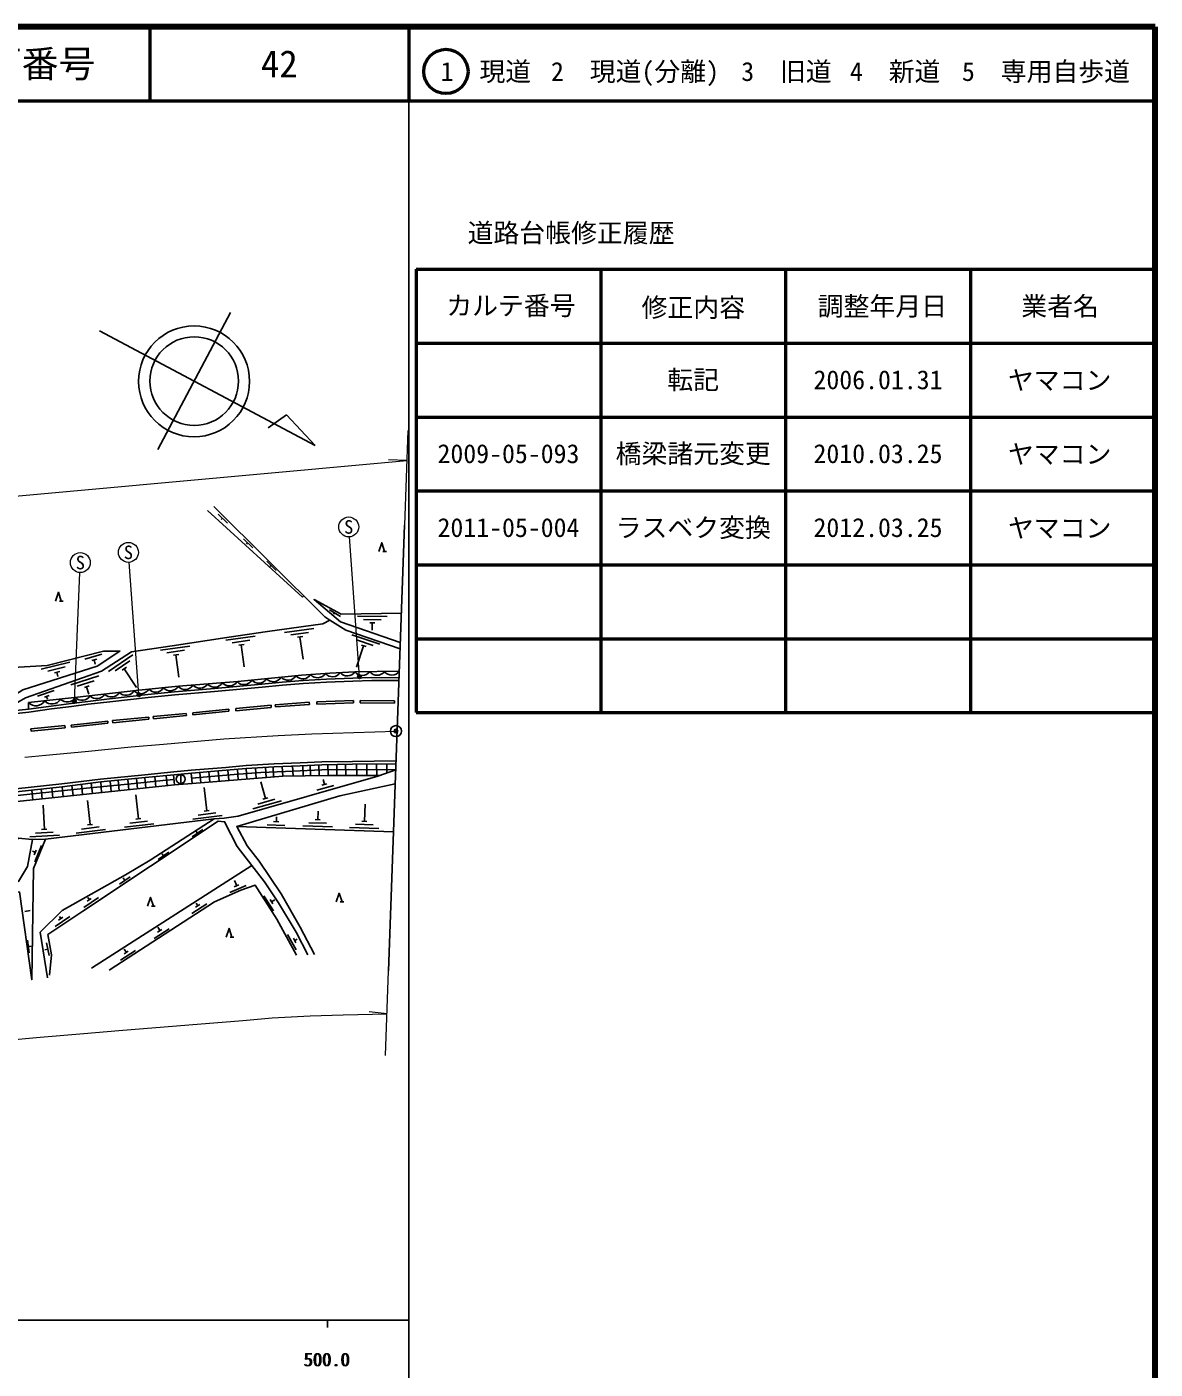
# Model space of a CAD drawing. Units: millimetres at full size, sheet at 1:1000; details may follow other scales. Extents: x 40000 to 680000, y 20000 to 380000.
# Drawn here: x 527335 to 680000, y 198357 to 380000 of the extents above; entities that cross this region are included whole.
import ezdxf
from ezdxf.enums import TextEntityAlignment as Align

# ---------------------------------------------------------------- set-up
doc = ezdxf.new("R2010")
doc.units = ezdxf.units.MM
doc.header["$LTSCALE"] = 1000
doc.header["$PDMODE"] = 32
doc.header["$PDSIZE"] = 500
doc.linetypes.add('CHAIN', pattern=[18.5, 12, -1.5, 3.5, -1.5])
for name, color, linetype, lineweight in [('M-BGD', 7, 'Continuous', 25), ('M-BGD-HTXT', 7, 'Continuous', 13), ('M-BMK', 2, 'CHAIN', 13), ('M-BMK-OTRS', 5, 'Continuous', 25), ('M-BMK-SRVR', 3, 'Continuous', 25), ('M-STR-HTXT', 7, 'Continuous', 13), ('M-STR-STRC', 7, 'Continuous', 25), ('M-TTL', 2, 'Continuous', 140), ('M-TTL-BAND', 7, 'Continuous', 25), ('M-TTL-FRAM', 2, 'Continuous', 50), ('M-TTL-LINE', 7, 'Continuous', 50)]:
    doc.layers.add(name, color=color, linetype=linetype, lineweight=lineweight)
doc.layers.add('M-OTRS', color=6, linetype='Continuous')
doc.layers.add('M-TTL-TXT', color=7, linetype='Continuous')
doc.styles.add('ＭＳ ゴシック', font='')
doc.styles.get('ＭＳ ゴシック').set_extended_font_data('MS Gothic')

msp = doc.modelspace()

# ---------------------------------------------------------------- hatches: boundary and pattern name
at = {"layer": 'M-STR-STRC'}
for points in [[(572556, 292186, -0.41421), (572456, 291847, -0.41421), (572116, 291947, -1)], [(533986, 288849, -0.41421), (533886, 288509, -0.41421), (533547, 288609, -1)], [(542721, 289746, -0.41421), (542621, 289407, -0.41421), (542282, 289507, -1)]]:
    msp.add_hatch(color=256, dxfattribs=at).paths.add_polyline_path(points)

# ---------------------------------------------------------------- linework, layer by layer
at = {"layer": 'M-BGD'}
for p, q in [((551799, 314555), (564646, 302834)), ((554465, 312815), (553213, 314037)), ((553781, 313483), (553627, 313325)), ((557894, 309492), (556641, 310714)), ((557209, 310160), (557055, 310003)), ((575482, 308997), (575983, 308997)), ((561049, 306453), (559797, 307676)), ((560364, 307122), (560240, 306995)), ((531739, 302297), (532241, 302297)), ((564646, 302834), (564806, 302996)), ((569782, 300217), (568269, 301095)), ((568955, 300697), (568844, 300507)), ((576077, 300227), (572077, 300231)), ((575277, 299778), (572877, 299781)), ((566172, 298606), (562210, 298052)), ((565442, 298050), (563065, 297717)), ((574426, 299329), (573726, 299330)), ((574044, 299329), (574043, 298356)), ((549388, 296191), (545427, 295636)), ((558227, 297555), (554266, 297000)), ((557497, 296998), (555120, 296665)), ((556718, 296435), (556025, 296337)), ((556339, 296381), (556759, 293379)), ((564662, 297486), (563969, 297389)), ((564283, 297433), (564704, 294430)), ((575109, 296468), (571308, 297715)), ((574208, 296290), (571928, 297038)), ((572897, 296246), (571952, 293365)), ((573260, 296127), (572595, 296345)), ((537490, 295095), (535177, 294453)), ((536791, 294434), (536117, 294247)), ((536422, 294332), (536582, 293756)), ((541677, 295017), (538361, 292780)), ((548658, 295634), (546282, 295301)), ((547879, 295071), (547186, 294974)), ((547500, 295017), (547920, 292015)), ((533173, 294014), (529283, 293082)), ((532500, 293390), (530166, 292831)), ((531778, 292754), (531098, 292591)), ((531406, 292665), (531546, 292083)), ((541266, 294197), (539276, 292855)), ((540813, 293348), (540232, 292957)), ((540495, 293134), (542191, 290621)), ((537064, 292190), (533265, 290938)), ((536445, 291512), (534165, 290761)), ((535778, 290818), (535114, 290599)), ((535415, 290699), (535744, 289701)), ((531035, 290205), (528761, 289436)), ((530373, 289506), (529710, 289282)), ((530011, 289384), (530132, 289024)), ((571531, 288827), (566555, 288650)), ((571537, 288527), (571531, 288827)), ((572426, 288527), (572427, 288827)), ((577093, 288796), (572427, 288827)), ((548890, 287087), (544425, 286663)), ((548919, 286789), (548890, 287087)), ((554654, 287684), (549771, 287180)), ((549802, 286881), (549771, 287180)), ((554680, 287386), (549802, 286881)), ((554680, 287386), (554654, 287684)), ((560381, 288209), (555607, 287750)), ((555631, 287451), (555607, 287750)), ((560412, 287911), (555631, 287451)), ((560412, 287911), (560381, 288209)), ((565556, 288618), (560949, 288272)), ((560977, 287974), (560949, 288272)), ((565572, 288318), (560977, 287974)), ((565572, 288318), (565556, 288618)), ((566565, 288350), (566555, 288650)), ((571537, 288527), (566565, 288350)), ((577091, 288496), (572426, 288527)), ((577091, 288496), (577093, 288796)), ((532493, 285457), (527886, 284990)), ((532519, 285158), (532493, 285457)), ((538282, 286052), (533352, 285517)), ((533379, 285218), (533352, 285517)), ((538313, 285754), (533379, 285218)), ((538313, 285754), (538282, 286052)), ((543821, 286603), (538939, 286120)), ((538969, 285822), (538939, 286120)), ((543851, 286304), (538969, 285822)), ((543851, 286304), (543821, 286603)), ((544454, 286365), (544425, 286663)), ((548919, 286789), (544454, 286365)), ((527922, 284692), (527886, 284990)), ((532519, 285158), (527922, 284692)), ((559725, 278411), (559636, 279800)), ((560730, 278489), (560642, 279864)), ((561956, 278585), (561901, 279920)), ((563353, 278610), (563297, 279978)), ((564713, 278634), (564663, 280033)), ((565731, 278653), (565679, 280070)), ((566882, 278673), (566830, 280111)), ((568085, 278694), (568058, 280142)), ((569269, 278694), (569284, 280165)), ((570475, 278694), (570447, 280187)), ((571969, 278694), (571952, 280212)), ((573342, 278694), (573325, 280227)), ((574674, 278695), (574657, 280242)), ((576048, 279015), (576034, 280258)), ((538747, 276514), (538609, 277939)), ((539847, 276631), (539710, 278046)), ((541123, 276766), (540986, 278170)), ((542287, 276889), (542152, 278283)), ((543421, 277010), (543287, 278393)), ((544800, 277156), (544671, 278524)), ((546313, 277316), (546185, 278668)), ((547296, 277420), (547170, 278761)), ((548153, 278801), (548153, 277601)), ((549686, 277628), (549555, 278991)), ((550858, 277720), (550740, 279093)), ((552088, 277816), (551970, 279198)), ((553346, 277914), (553227, 279306)), ((554646, 278015), (554525, 279417)), ((555937, 278116), (555815, 279528)), ((557085, 278205), (557024, 279633)), ((558379, 278306), (558289, 279714)), ((567615, 277472), (567420, 278152)), ((528144, 275390), (527997, 276725)), ((529427, 275526), (529280, 276866)), ((530853, 275677), (530705, 277023)), ((532251, 275825), (532120, 277178)), ((533609, 275969), (533441, 277340)), ((534875, 276104), (534727, 277497)), ((536229, 276247), (536057, 277659)), ((537432, 276375), (537335, 277815)), ((551694, 273929), (551320, 277051)), ((559636, 275591), (558995, 277835)), ((566553, 276700), (568861, 277360)), ((567247, 277367), (567920, 277559)), ((529720, 271396), (529528, 274674)), ((535912, 272041), (535522, 275301)), ((542462, 272825), (542072, 276085)), ((557929, 274167), (561775, 275266)), ((558575, 274819), (560882, 275479)), ((559268, 275485), (559941, 275678)), ((573042, 272497), (573116, 274804)), ((541291, 272231), (543674, 272517)), ((542082, 272779), (542777, 272862)), ((549782, 272793), (553754, 273269)), ((550523, 273335), (552906, 273621)), ((551314, 273883), (552009, 273966)), ((561107, 272434), (561129, 273082)), ((566344, 272723), (567043, 272705)), ((566726, 272713), (566757, 273867)), ((572659, 272509), (573359, 272487)), ((528516, 270874), (530912, 271015)), ((529338, 271373), (530037, 271415)), ((534001, 270906), (537972, 271382)), ((534741, 271448), (537124, 271733)), ((535532, 271996), (536227, 272079)), ((540550, 271689), (544522, 272165)), ((549694, 270385), (551140, 271370)), ((550416, 270877), (550264, 271100)), ((559860, 272026), (562259, 271946)), ((560725, 272447), (561425, 272424)), ((564670, 271868), (568669, 271761)), ((565482, 272296), (567881, 272232)), ((570981, 271663), (574979, 271534)), ((571795, 272087), (574194, 272010)), ((527744, 270378), (531737, 270613)), ((528428, 266989), (529305, 269224)), ((528459, 268301), (528102, 268441)), ((528320, 267945), (528575, 268596)), ((545109, 267330), (546556, 268315)), ((545831, 267822), (545648, 268091)), ((557797, 266496), (536098, 252602)), ((539876, 263992), (541323, 264977)), ((540598, 264484), (540367, 264823)), ((554778, 262865), (556991, 263795)), ((555388, 263610), (556033, 263881)), ((555740, 263758), (555443, 264466)), ((535023, 260823), (537011, 262168)), ((535475, 261672), (536055, 262064)), ((535792, 261887), (535592, 262183)), ((559400, 262399), (560707, 260386)), ((560241, 261931), (560622, 261344)), ((560449, 261610), (560875, 261886)), ((569728, 261575), (570230, 261575)), ((527062, 260279), (527777, 260403)), ((544201, 260997), (544702, 260997)), ((549671, 260029), (551690, 261326)), ((550143, 260867), (550732, 261245)), ((550465, 261074), (550257, 261397)), ((531180, 258269), (533168, 259613)), ((531632, 259118), (532211, 259510)), ((531949, 259332), (531748, 259629)), ((544561, 256647), (546577, 257949)), ((545352, 257694), (545059, 258148)), ((527437, 256423), (527671, 254689)), ((545030, 257486), (545618, 257866)), ((554838, 256809), (555340, 256809)), ((562580, 257192), (563766, 255105)), ((563392, 256675), (563738, 256067)), ((563581, 256342), (563915, 256532)), ((527554, 255556), (527913, 255604)), ((530172, 255205), (529769, 255122)), ((530348, 254350), (529995, 256064)), ((540019, 253702), (542020, 255027)), ((540480, 254546), (541063, 254933)), ((540799, 254758), (540506, 255199))]:
    msp.add_line(p, q, dxfattribs=at)
for points in [[(552628, 315072), (567661, 300165), (568341, 299714), (570514, 298369), (577834, 295854)], [(574957, 308997), (575345, 310185), (575733, 308997)], [(531214, 302297), (531602, 303485), (531991, 302297)], [(577864, 296702), (569796, 299504), (566208, 302499), (569870, 300505), (578006, 300673)], [(525424, 287454), (525440, 288208), (527158, 289218), (537420, 292804), (541513, 295425), (547005, 296228), (554411, 297362), (559917, 298168), (567379, 299217), (568341, 299714)], [(490253, 287703), (495122, 288246), (501424, 288470), (508111, 290284), (509774, 290246), (511401, 291762), (517588, 291849), (520789, 293031), (530092, 293583), (537684, 295495), (539937, 295534), (536848, 293475), (526776, 290300), (523252, 288058), (523222, 287234)], [(527563, 287681), (527570, 288550), (533773, 289246), (542479, 290232), (547866, 290760), (555889, 291398), (564485, 292255), (568310, 292535), (571692, 292706), (577725, 292798)], [(525424, 287454), (527563, 287681), (530627, 288096), (533332, 288418), (535601, 288723), (538520, 289055), (543686, 289636), (547307, 290003), (552704, 290470), (559151, 291039), (561878, 291306), (564700, 291530), (567881, 291732), (571435, 291870), (574007, 291941), (577694, 291928)], [(525465, 287056), (527611, 287284), (530677, 287699), (533382, 288021), (535650, 288326), (538565, 288658), (543729, 289238), (547345, 289605), (552739, 290072), (559188, 290640), (561913, 290908), (564728, 291131), (567901, 291333), (571448, 291470), (574012, 291541), (577692, 291528)], [(523773, 276663), (532074, 277575), (537291, 278213), (543304, 278797), (547221, 279167), (549588, 279396), (554253, 279795), (556994, 280032), (560786, 280274), (564323, 280421), (567233, 280526), (571413, 280606), (577274, 280672)], [(523815, 276265), (532120, 277178), (537335, 277815), (543342, 278399), (547259, 278769), (549624, 278997), (554287, 279396), (557024, 279633), (560807, 279875), (564338, 280021), (567244, 280126), (571419, 280206), (577278, 280272)], [(458271, 269577), (468683, 269009), (470805, 268354), (474108, 267424), (499444, 270289), (506571, 269794), (521852, 272508), (524774, 270932), (526164, 270211), (528091, 270011), (529860, 270084), (552672, 272813), (554048, 272935), (555909, 273188), (574847, 278587), (577249, 279442)], [(575149, 278695), (568037, 278694), (561956, 278585), (549686, 277628), (547296, 277420), (505957, 273038), (503579, 272786), (486843, 271448), (475729, 270795), (469369, 270694), (469369, 271891)], [(505889, 273778), (506210, 273811), (509069, 274077), (511555, 274364), (515340, 274766), (518232, 275080), (521682, 275520), (527351, 276107), (535399, 276970), (541917, 277613), (545727, 278001), (547229, 278132)], [(549617, 278342), (551196, 278481), (555383, 278830), (558997, 279075), (562329, 279255), (567232, 279436), (570866, 279507), (577249, 279442)], [(555725, 271796), (569701, 275933), (577181, 277546)], [(530134, 251321), (529147, 257498), (532117, 260419), (540672, 265267), (544011, 267220), (552672, 272813)], [(530412, 251651), (530688, 254403), (530152, 257157), (534897, 260315), (553214, 272492), (554093, 272423), (555772, 269065), (557797, 266496), (559469, 264286), (561388, 261443), (563756, 257469), (565356, 254406)], [(529860, 270084), (528249, 266111), (528006, 251058), (526319, 262941), (513133, 260136), (510628, 261078), (510032, 263606), (509135, 265072), (510097, 267976), (510641, 268497), (514139, 267377), (517863, 267226), (520423, 267964), (524774, 270932)], [(566250, 254454), (564334, 258184), (561768, 262660), (558759, 267093), (557162, 269181), (555725, 271796), (576950, 271066)], [(526164, 270211), (523832, 266977), (523456, 264424), (526227, 264369), (527441, 266389), (528091, 270011)], [(563805, 254383), (561178, 259256), (558239, 263841), (556277, 263177), (552708, 261576), (538493, 252363)], [(543676, 260997), (544064, 262185), (544452, 260997)], [(569204, 261575), (569592, 262763), (569980, 261575)], [(554313, 256809), (554702, 257997), (555090, 256809)]]:
    msp.add_lwpolyline(points, dxfattribs=at)
msp.add_circle((548153, 278201), 600, dxfattribs=at)
for centre, radius, start, end in [((566679, 293168), 1250, 221.05015, 327.31036), ((568687, 293298), 1250, 220.14542, 326.40562), ((570689, 293406), 1250, 219.72472, 325.98492), ((572714, 293472), 1250, 217.74688, 324.00709), ((574714, 293502), 1250, 217.74688, 324.00709), ((576713, 293533), 1250, 217.74688, 324.00709), ((546740, 291403), 1250, 222.46309, 328.7233), ((548745, 291582), 1250, 221.44333, 327.70353), ((550739, 291741), 1250, 221.41761, 327.67781), ((552733, 291899), 1250, 221.41759, 327.6778), ((554727, 292058), 1250, 221.41265, 327.67285), ((556704, 292234), 1250, 222.50776, 328.76797), ((558694, 292431), 1250, 222.56363, 328.82384), ((560684, 292630), 1250, 222.56363, 328.82384), ((562674, 292828), 1250, 222.56179, 328.822), ((564678, 293011), 1250, 221.62192, 327.88213), ((530727, 289727), 1362, 223.27288, 329.53308), ((532811, 289893), 1250, 223.27626, 329.53647), ((534798, 290117), 1250, 223.33096, 329.59116), ((536785, 290342), 1250, 223.33096, 329.59116), ((538772, 290567), 1250, 223.33096, 329.59116), ((540760, 290792), 1250, 223.33096, 329.59116), ((542756, 291008), 1250, 222.73995, 329.00016), ((544749, 291208), 1250, 222.46309, 328.7233), ((528561, 289484), 1362, 223.27288, 329.53308)]:
    msp.add_arc(centre, radius, start, end, dxfattribs=at)
at = {"layer": 'M-BGD-HTXT'}
for p, q in [((572336, 292067), (570983, 310979)), ((542502, 289627), (541176, 307541)), ((533767, 288729), (534511, 306155))]:
    msp.add_line(p, q, dxfattribs=at)
for centre in [(570887, 312326), (534569, 307504), (541076, 308887)]:
    msp.add_circle(centre, 1350, dxfattribs=at)
at = {"layer": 'M-BMK'}
msp.add_lwpolyline([(508663, 279207), (529902, 281462), (535222, 281939), (541456, 282555), (545825, 282947), (553972, 283649), (561355, 284121), (565881, 284313), (577269, 284698)], dxfattribs=at)
at = {"layer": 'M-BMK-OTRS'}
msp.add_line((576279, 252258), (578429, 312552), dxfattribs=at)
at = {"layer": 'M-BMK-SRVR'}
for p, q in [((554911, 341330), (545050, 322790)), ((537178, 338869), (566340, 323359)), ((562445, 327476), (559998, 325740)), ((566340, 323359), (562445, 327476))]:
    msp.add_line(p, q, dxfattribs=at)
for centre, radius in [((549961, 332023), 7500), ((549980, 332060), 6000), ((577269, 284698), 750)]:
    msp.add_circle(centre, radius, dxfattribs=at)
at = {"layer": 'M-OTRS'}
msp.add_point((577269, 284698), dxfattribs=at)
at = {"layer": 'M-STR-HTXT'}
for p, q in [((578887, 325385), (578429, 312552)), ((578741, 321295), (576289, 321415)), ((575871, 240811), (576279, 252258)), ((576071, 246438), (573634, 246731))]:
    msp.add_line(p, q, dxfattribs=at)
for points in [[(401886, 331119), (405082, 329170), (408657, 327061), (413970, 324267), (418022, 322320), (421492, 320851), (427669, 318481), (432082, 317040), (438501, 315237), (442894, 314232), (446246, 313568), (451201, 312792), (455737, 312249), (459947, 311923), (463908, 311736), (471704, 311778), (475515, 311904), (482120, 312507), (578741, 321295)], [(428562, 240904), (433518, 240025), (440314, 238962), (445143, 238448), (448957, 238177), (452600, 238020), (459873, 237866), (465692, 237947), (470578, 238284), (474902, 238654), (515221, 242016), (524212, 242812), (529133, 243276), (535028, 243773), (539788, 244165), (549239, 244938), (556548, 245556), (560529, 245879), (565670, 246181), (570130, 246318), (576071, 246438)]]:
    msp.add_lwpolyline(points, dxfattribs=at)
at = {"layer": 'M-STR-STRC'}
for centre in [(572336, 292067), (533767, 288729), (542502, 289627)]:
    msp.add_circle(centre, 250, dxfattribs=at)
at = {"layer": 'M-TTL'}
for p, q in [((680000, 380000), (40000, 380000)), ((680000, 20000), (680000, 380000))]:
    msp.add_line(p, q, dxfattribs=at)
at = {"layer": 'M-TTL-BAND'}
for p, q in [((579000, 20000), (579000, 370000)), ((40000, 205000), (579000, 205000)), ((568000, 205000), (568000, 204000))]:
    msp.add_line(p, q, dxfattribs=at)
at = {"layer": 'M-TTL-FRAM'}
for p, q in [((580000, 347197), (580000, 287197)), ((580000, 347197), (680000, 347197)), ((580000, 287197), (680000, 287197))]:
    msp.add_line(p, q, dxfattribs=at)
at = {"layer": 'M-TTL-LINE'}
for p, q in [((543997, 380000), (543997, 370000)), ((579000, 380000), (579000, 370000)), ((40000, 370000), (680000, 370000)), ((605000, 347197), (605000, 287197)), ((630000, 347197), (630000, 287197)), ((655000, 347197), (655000, 287197)), ((580000, 337197), (680000, 337197)), ((580000, 327197), (680000, 327197)), ((580000, 317197), (680000, 317197)), ((580000, 307197), (680000, 307197)), ((580000, 297197), (680000, 297197))]:
    msp.add_line(p, q, dxfattribs=at)
msp.add_circle((584031, 373958), 3000, dxfattribs=at)

# ---------------------------------------------------------------- texts
at = {"layer": 'M-BGD-HTXT', "style": 'ＭＳ ゴシック'}
for p in [(570887, 312326), (541076, 308887), (534569, 307504)]:
    msp.add_text('S', height=1833, dxfattribs=at).set_placement(p, align=Align.MIDDLE_CENTER)
at = {"layer": 'M-TTL-BAND', "style": 'ＭＳ ゴシック'}
for p in [(567844, 198195), (568000, 198195)]:
    msp.add_text('500.0', height=1833, dxfattribs=at).set_placement(p, align=Align.BOTTOM_CENTER)
at = {"layer": 'M-TTL-TXT', "style": 'ＭＳ ゴシック'}
for s, height, p in [('図面番号', 3666, (526622, 375000)), ('42', 3666, (561497, 375000)), ('1\u3000現道', 2566, (589448, 373958)), ('2\u3000現道(分離)', 2566, (609619, 373958)), ('3\u3000旧道', 2566, (630121, 373958)), ('4\u3000新道', 2566, (644824, 373958)), ('5\u3000専用自歩道', 2566, (665228, 373958)), ('道路台帳修正履歴', 2566, (600968, 352113)), ('カルテ番号', 2566, (592839, 342277)), ('修正内容', 2566, (617509, 342023)), ('調整年月日', 2566, (643089, 342197)), ('業者名', 2566, (667134, 342197)), ('転記', 2566, (617500, 332245)), ('2006.01.31', 2566, (642500, 332245)), ('ヤマコン', 2566, (667077, 332189)), ('2009-05-093', 2566, (592500, 322245)), ('橋梁諸元変更', 2566, (617500, 322245)), ('2010.03.25', 2566, (642500, 322245)), ('ヤマコン', 2566, (667077, 322189)), ('2011-05-004', 2566, (592500, 312245)), ('ラスベク変換', 2566, (617500, 312245)), ('2012.03.25', 2566, (642500, 312245)), ('ヤマコン', 2566, (667077, 312189))]:
    msp.add_text(s, height=height, dxfattribs=at).set_placement(p, align=Align.MIDDLE_CENTER)

doc.saveas('drawing.dxf')
